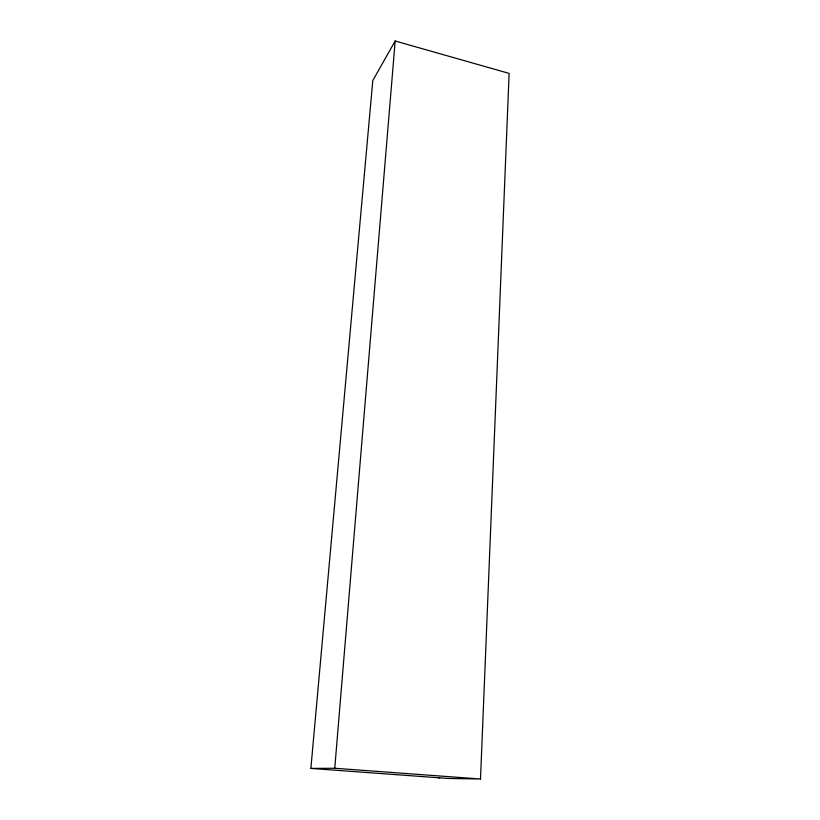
<?xml version="1.0" encoding="UTF-8"?>
<svg xmlns="http://www.w3.org/2000/svg" width="820" height="820" viewBox="0 0 820 820"><rect width="100%" height="100%" fill="white"/><g stroke="black" fill="none" stroke-linecap="round" stroke-linejoin="round"><path stroke-width="1.23" d="M480.51 779L509.128 73.4L395.178 41L372.803 80.544L310.872 768.422L448.048 778.467L480.51 779L334.755 768.248L310.872 768.422M334.755 768.248L395.178 41M438.608 777.78L439.715 777.79"/></g></svg>
